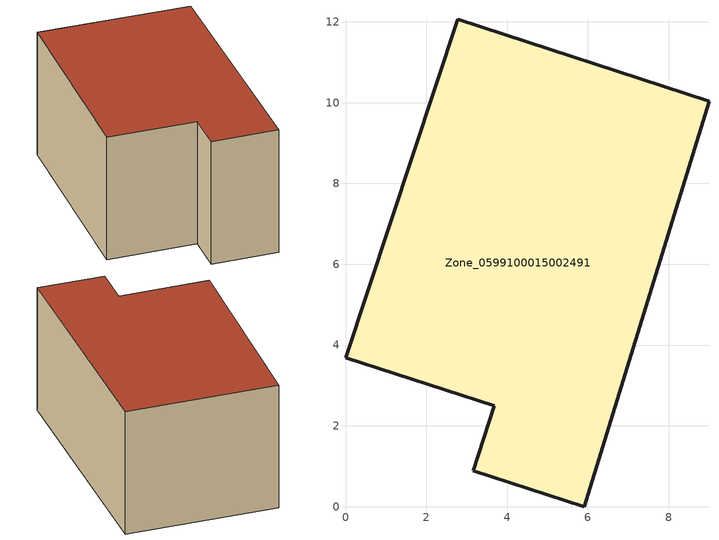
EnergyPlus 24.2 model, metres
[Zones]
Zone_0599100015002491
 floor ground (C_G): 2.78,12.06 9,10.04 5.91,0 3.17,0.89 3.69,2.5 0,3.69 z0.86
 wall outside (C_F): 9,10.04 2.78,12.06 0,3.69 3.69,2.5 3.17,0.89 5.91,0 9,10.04 z0.86:6.59
 roof outside (C_R): 5.91,0 9,10.04 2.78,12.06 0,3.69 3.69,2.5 3.17,0.89 z6.59
[BUILDING]
Pand.0599100015002491: North Axis=0; Terrain=City; Loads Convergence Tolerance Value=0.04; Temperature Convergence Tolerance Value=0.4; Solar Distribution=FullExterior; Maximum Number of Warmup Days=25; Minimum Number of Warmup Days=1
[Site:Location]
Rotterdam.The.Hague.AP_ZH_NLD Design_Conditions: Latitude=51.96; Longitude=4.45; Time Zone=1; Elevation=-4.5
[SITE:GROUNDTEMPERATURE:BUILDINGSURFACE]
18, 18, 18, 18, 18, 18, 18, 18, 18, 18, 18, 18
[MATERIAL] Thermal Absorptance=0.9; Solar Absorptance=0.7; Visible Absorptance=0.7
Name | Roughness | Thickness | Conductivity | Density | Specific Heat
G.TC.1965-1974 | MediumSmooth | 0.15 | 0.882353 | 540 | 1210
F.TC.1965-1974 | Rough | 0.3 | 0.697674 | 1920 | 840
R.TC.1965-1974 | MediumRough | 0.2 | 0.232558 | 1500 | 1000
[CONSTRUCTION]
C_G: G.TC.1965-1974
C_F: F.TC.1965-1974
C_R: R.TC.1965-1974
[ZONE]
Zone_0599100015002491: Type=1; Multiplier=1; Ceiling Height=Autocalculate; Volume=Autocalculate; Floor Area=autocalculate; Part of Total Floor Area=Yes
[ZONEINFILTRATION:DESIGNFLOWRATE]
Infil_Zone_0599100015002491: Zone or ZoneList or Space or SpaceList=Zone_0599100015002491; Schedule=AlwaysOn; Design Flow Rate Calculation Method=Flow/Area; Flow Rate per Floor Area=0.003; Constant Term Coefficient=1; Temperature Term Coefficient=0; Velocity Term Coefficient=0; Velocity Squared Term Coefficient=0
[HVACTEMPLATE:ZONE:IDEALLOADSAIRSYSTEM]
Zone_0599100015002491: Maximum Heating Supply Air Temperature=50; Minimum Cooling Supply Air Temperature=13; Maximum Heating Supply Air Humidity Ratio=0.0156; Minimum Cooling Supply Air Humidity Ratio=0.0077; Heating Limit=NoLimit; Cooling Limit=NoLimit; Dehumidification Control Type=ConstantSensibleHeatRatio; Cooling Sensible Heat Ratio=0.7; Dehumidification Setpoint=60; Humidification Control Type=None; Humidification Setpoint=30; Outdoor Air Method=None; Outdoor Air Flow Rate per Person=0.00944; Outdoor Air Flow Rate per Zone Floor Area=0; Outdoor Air Flow Rate per Zone=0; Demand Controlled Ventilation Type=None; Outdoor Air Economizer Type=NoEconomizer; Heat Recovery Type=None; Sensible Heat Recovery Effectiveness=0.7; Latent Heat Recovery Effectiveness=0.65
[ZONECONTROL:THERMOSTAT]
ThermostatControl_Zone_0599100015002491: Zone or ZoneList=Zone_0599100015002491; Control Type Schedule=DualSetpointControlType; Control 1=Thermostat_Zone_0599100015002491; Temperature Difference Between Cutout And Setpoint=0
[THERMOSTATSETPOINT:DUALSETPOINT]
Thermostat_Zone_0599100015002491: Heating Setpoint Temperature Schedule=HeatingSetpoint_Zone_0599100015002491; Cooling Setpoint Temperature Schedule=CoolingSetpoint_Zone_0599100015002491
[SCHEDULE:COMPACT]
HeatingSetpoint_Zone_0599100015002491: Through: 12/31, For: AllDays, Until: 24:00, 21
CoolingSetpoint_Zone_0599100015002491: Through: 12/31, For: AllDays, Until: 24:00, 24
DualSetpointControlType: Through: 12/31, For: AllDays, Until: 24:00, 4
AlwaysOn: Through: 12/31, For: AllDays, Until: 24:00, 1
